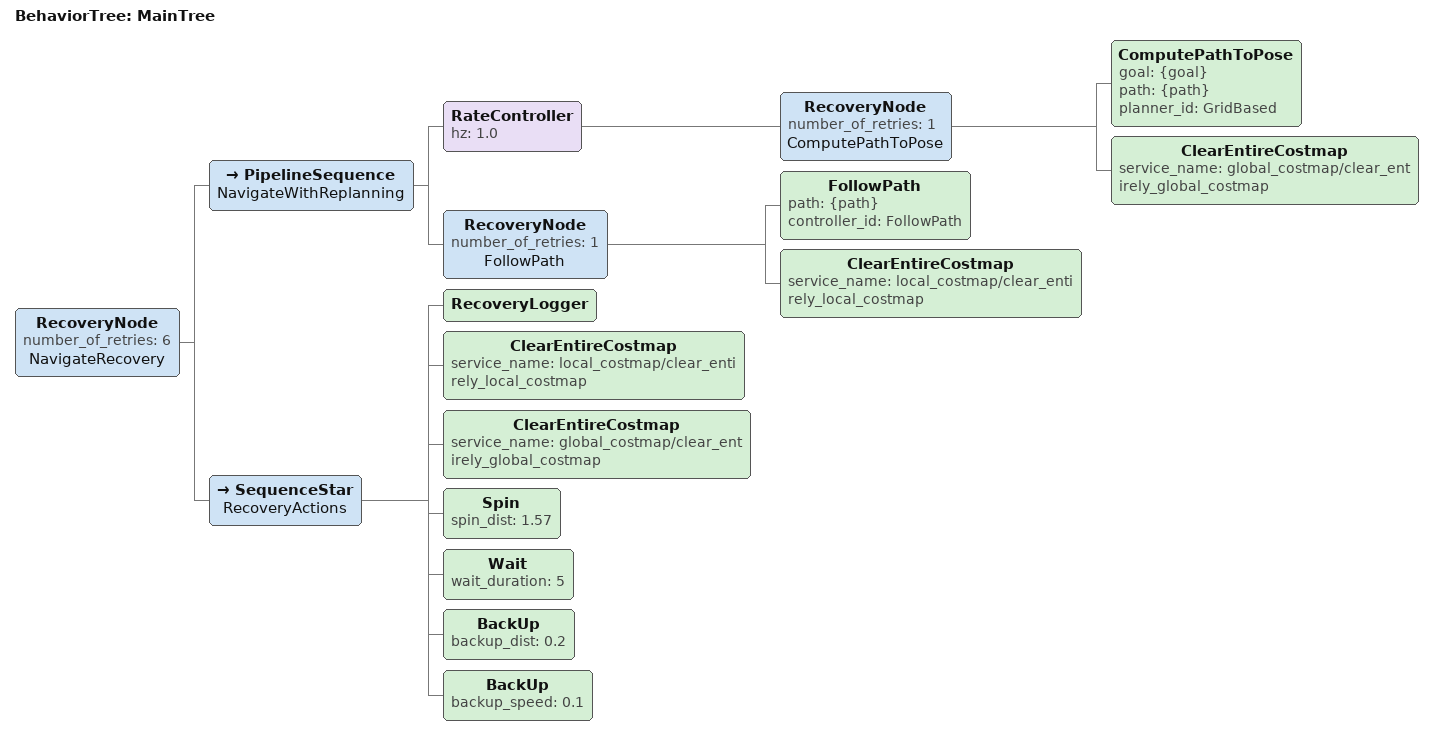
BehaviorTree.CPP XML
<!--
  This Behavior Tree replans the global path periodically at 1 Hz and it also has
  recovery actions.
-->
<root main_tree_to_execute="MainTree" BTCPP_format="4">
  <BehaviorTree ID="MainTree">
    <RecoveryNode number_of_retries="6" name="NavigateRecovery">
      <PipelineSequence name="NavigateWithReplanning">
        <RateController hz="1.0">
          <RecoveryNode number_of_retries="1" name="ComputePathToPose">
            <ComputePathToPose goal="{goal}" path="{path}" planner_id="GridBased"/>
            <ClearEntireCostmap service_name="global_costmap/clear_entirely_global_costmap"/>
          </RecoveryNode>
        </RateController>
        <RecoveryNode number_of_retries="1" name="FollowPath">
          <FollowPath path="{path}" controller_id="FollowPath"/>
          <ClearEntireCostmap service_name="local_costmap/clear_entirely_local_costmap"/>
        </RecoveryNode>
      </PipelineSequence>
      <SequenceStar name="RecoveryActions">
        <RecoveryLogger/>
        <ClearEntireCostmap service_name="local_costmap/clear_entirely_local_costmap"/>
        <ClearEntireCostmap service_name="global_costmap/clear_entirely_global_costmap"/>
        <Spin spin_dist="1.57"/>
        <Wait wait_duration="5"/>
        <BackUp backup_dist="0.2"/>
        <BackUp backup_speed="0.1"/>
      </SequenceStar>
    </RecoveryNode>
  </BehaviorTree>
</root>
